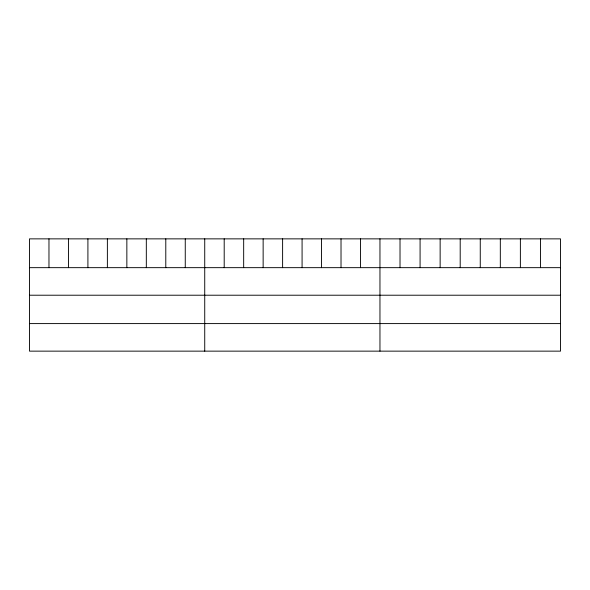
<?xml version="1.0" encoding="UTF-8"?>
<svg xmlns="http://www.w3.org/2000/svg" width="590" height="590" viewBox="0 0 590 590"><rect width="100%" height="100%" fill="white"/><g stroke="black" fill="none" stroke-linecap="round" stroke-linejoin="round"><path stroke-width="0.89" d="M560.5 267.661L560.5 351.139L29.5 351.139L29.5 238.862L560.5 238.862L560.5 267.661L29.5 267.661M29.5 295.214L560.5 295.214M29.5 323.593L560.5 323.593M540.44 238.862L540.44 267.661M520.38 238.862L520.38 267.661M500.32 238.862L500.32 267.661M480.26 238.862L480.26 267.661M460.2 238.862L460.2 267.661M440.14 238.862L440.14 267.661M420.08 238.862L420.08 267.661M400.02 238.862L400.02 267.661M379.96 238.862L379.96 351.139M360.49 238.862L360.49 267.661M341.02 238.862L341.02 267.661M321.55 238.862L321.55 267.661M302.08 238.862L302.08 267.661M282.61 238.862L282.61 267.661M263.14 238.862L263.14 267.661M243.67 238.862L243.67 267.661M224.2 238.862L224.2 267.661M204.73 238.862L204.73 351.139M185.26 238.862L185.26 267.661M165.79 238.862L165.79 267.661M146.32 238.862L146.32 267.661M126.85 238.862L126.85 267.661M107.38 238.862L107.38 267.661M87.91 238.862L87.91 267.661M68.44 238.862L68.44 267.661M48.97 238.862L48.97 267.661"/></g></svg>
